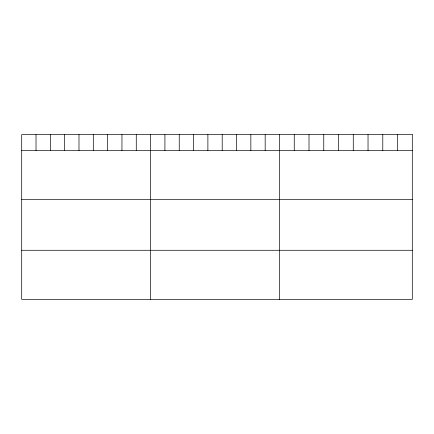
<?xml version="1.0" encoding="UTF-8"?>
<svg xmlns="http://www.w3.org/2000/svg" width="434" height="434" viewBox="0 0 434 434"><rect width="100%" height="100%" fill="white"/><g stroke="black" fill="none" stroke-linecap="round" stroke-linejoin="round"><path stroke-width="0.65" d="M21.7 150.544L412.3 150.544M21.7 199.667L412.3 199.667M21.7 250.277L412.3 250.277M397.544 134.605L397.544 150.544M382.788 134.605L382.788 150.544M368.032 134.605L368.032 150.544M353.276 134.605L353.276 150.544M338.52 134.605L338.52 150.544M323.764 134.605L323.764 150.544M309.008 134.605L309.008 150.544M294.252 134.605L294.252 150.544M279.496 134.605L279.496 299.395M265.174 134.605L265.174 150.544M250.852 134.605L250.852 150.544M236.53 134.605L236.53 150.544M222.208 134.605L222.208 150.544M207.886 134.605L207.886 150.544M193.564 134.605L193.564 150.544M179.242 134.605L179.242 150.544M164.92 134.605L164.92 150.544M150.598 134.605L150.598 299.395M136.276 134.605L136.276 150.544M121.954 134.605L121.954 150.544M107.632 134.605L107.632 150.544M93.31 134.605L93.31 150.544M78.988 134.605L78.988 150.544M64.666 134.605L64.666 150.544M50.344 134.605L50.344 150.544M36.022 134.605L36.022 150.544M412.3 134.605L21.7 134.605L21.7 299.395L412.3 299.395L412.3 134.605"/></g></svg>
